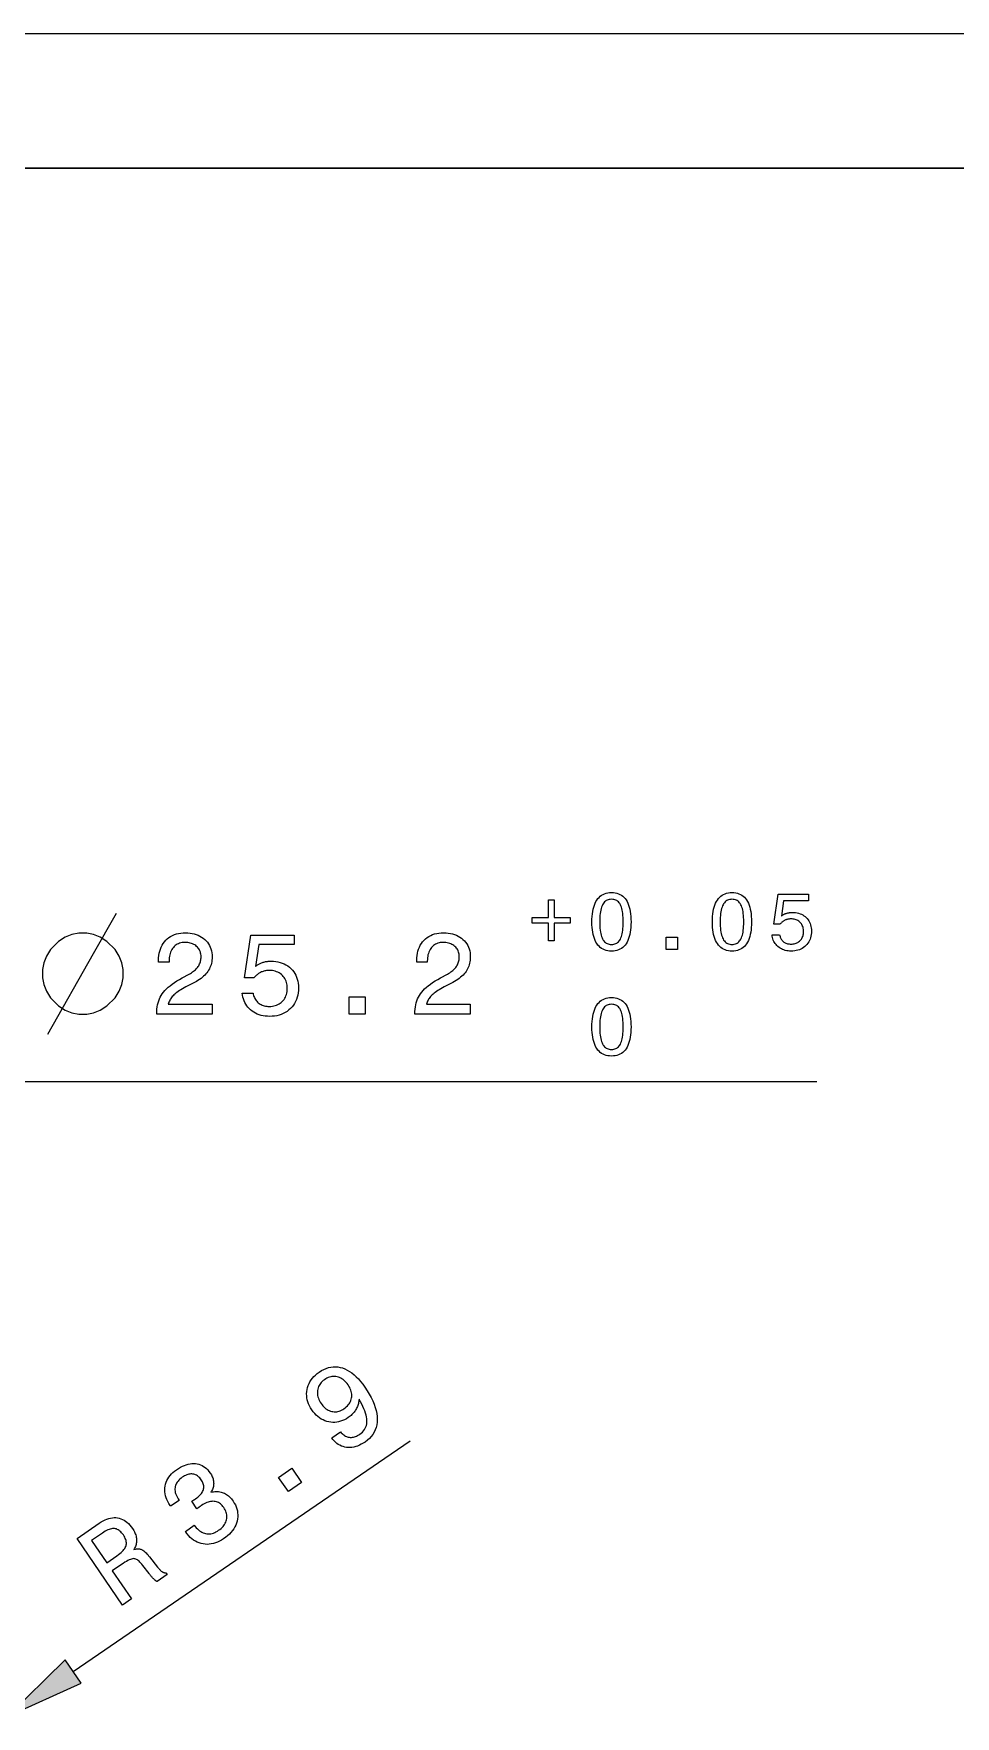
# Model space of a CAD drawing. Extents: x -99 to 297, y 0 to 529.
# Drawn here: x 120.5 to 154.8, y 357.5 to 420 of the extents above; entities that cross this region are included whole.
import ezdxf

# ---------------------------------------------------------------- set-up
doc = ezdxf.new("R2010")
doc.units = 0

msp = doc.modelspace()

# ---------------------------------------------------------------- linework, layer by layer
at = {"color": 7, "lineweight": 13}
for p, q in [((0, 420), (297, 420)), ((115.869, 381.082), (149.645, 381.082))]:
    msp.add_line(p, q, dxfattribs=at)
at = {"color": 7, "lineweight": 30}
msp.add_line((20, 415), (292, 415), dxfattribs=at)
at = {"color": 7, "lineweight": 13, "ltscale": 0.37924}
msp.add_line((122.011, 359.162), (134.534, 367.723), dxfattribs=at)
at = {"color": 7, "lineweight": 13}
for points in [[(139.671, 387.819), (139.883, 387.819), (139.883, 387.164), (140.479, 387.164), (140.479, 386.954), (139.883, 386.954), (139.883, 386.299), (139.671, 386.299), (139.671, 386.954), (139.072, 386.954), (139.072, 387.164), (139.671, 387.164)], [(141.287, 387.006), (141.289, 387.11), (141.295, 387.209), (141.304, 387.303), (141.317, 387.391), (141.334, 387.475), (141.354, 387.554), (141.379, 387.627), (141.406, 387.695), (141.438, 387.759), (141.473, 387.817), (141.512, 387.87), (141.555, 387.917), (141.6, 387.959), (141.649, 387.995), (141.702, 388.025), (141.758, 388.051), (141.817, 388.07), (141.88, 388.084), (141.946, 388.092), (142.015, 388.095), (142.085, 388.092), (142.151, 388.084), (142.214, 388.07), (142.274, 388.051), (142.33, 388.026), (142.382, 387.996), (142.431, 387.96), (142.477, 387.918), (142.519, 387.872), (142.557, 387.819), (142.592, 387.761), (142.623, 387.698), (142.651, 387.63), (142.675, 387.557), (142.695, 387.478), (142.712, 387.394), (142.725, 387.305), (142.734, 387.21), (142.739, 387.111), (142.741, 387.006), (142.739, 386.901), (142.734, 386.802), (142.725, 386.708), (142.712, 386.619), (142.695, 386.536), (142.675, 386.457), (142.651, 386.384), (142.623, 386.316), (142.592, 386.253), (142.557, 386.196), (142.519, 386.144), (142.477, 386.097), (142.431, 386.056), (142.382, 386.02), (142.33, 385.99), (142.274, 385.965), (142.214, 385.946), (142.151, 385.932), (142.085, 385.924), (142.015, 385.921), (141.946, 385.924), (141.88, 385.932), (141.817, 385.946), (141.758, 385.965), (141.702, 385.99), (141.649, 386.021), (141.6, 386.056), (141.555, 386.098), (141.512, 386.145), (141.473, 386.197), (141.438, 386.255), (141.406, 386.318), (141.379, 386.386), (141.354, 386.459), (141.334, 386.537), (141.317, 386.621), (141.304, 386.709), (141.295, 386.803), (141.289, 386.902)], [(141.577, 387.006), (141.578, 386.921), (141.581, 386.842), (141.586, 386.767), (141.594, 386.696), (141.603, 386.63), (141.615, 386.569), (141.629, 386.512), (141.645, 386.46), (141.663, 386.413), (141.683, 386.371), (141.705, 386.332), (141.73, 386.298), (141.757, 386.268), (141.787, 386.242), (141.819, 386.22), (141.853, 386.201), (141.89, 386.187), (141.929, 386.177), (141.971, 386.171), (142.015, 386.169), (142.059, 386.171), (142.101, 386.177), (142.14, 386.187), (142.177, 386.201), (142.211, 386.219), (142.243, 386.241), (142.273, 386.267), (142.3, 386.297), (142.324, 386.331), (142.346, 386.368), (142.366, 386.411), (142.384, 386.458), (142.399, 386.509), (142.413, 386.566), (142.424, 386.627), (142.434, 386.694), (142.441, 386.764), (142.446, 386.84), (142.449, 386.921), (142.45, 387.006), (142.449, 387.091), (142.446, 387.172), (142.441, 387.248), (142.434, 387.319), (142.424, 387.386), (142.413, 387.447), (142.399, 387.504), (142.384, 387.556), (142.366, 387.603), (142.346, 387.645), (142.324, 387.683), (142.3, 387.717), (142.273, 387.747), (142.243, 387.772), (142.211, 387.794), (142.177, 387.812), (142.14, 387.826), (142.101, 387.836), (142.059, 387.842), (142.015, 387.844), (141.971, 387.842), (141.929, 387.836), (141.89, 387.826), (141.853, 387.812), (141.819, 387.794), (141.787, 387.772), (141.757, 387.745), (141.73, 387.715), (141.705, 387.681), (141.683, 387.643), (141.663, 387.6), (141.645, 387.553), (141.629, 387.501), (141.615, 387.444), (141.603, 387.383), (141.594, 387.317), (141.586, 387.246), (141.581, 387.171), (141.578, 387.091)], [(145.765, 387.006), (145.767, 387.11), (145.772, 387.209), (145.782, 387.303), (145.795, 387.391), (145.811, 387.475), (145.832, 387.554), (145.856, 387.627), (145.884, 387.695), (145.915, 387.759), (145.951, 387.817), (145.99, 387.87), (146.032, 387.917), (146.078, 387.959), (146.127, 387.995), (146.179, 388.025), (146.235, 388.051), (146.294, 388.07), (146.357, 388.084), (146.423, 388.092), (146.492, 388.095), (146.562, 388.092), (146.629, 388.084), (146.692, 388.07), (146.751, 388.051), (146.807, 388.026), (146.86, 387.996), (146.909, 387.96), (146.954, 387.918), (146.996, 387.872), (147.035, 387.819), (147.07, 387.761), (147.101, 387.698), (147.128, 387.63), (147.152, 387.557), (147.173, 387.478), (147.189, 387.394), (147.202, 387.305), (147.211, 387.21), (147.217, 387.111), (147.218, 387.006), (147.217, 386.901), (147.211, 386.802), (147.202, 386.708), (147.189, 386.619), (147.173, 386.536), (147.152, 386.457), (147.128, 386.384), (147.101, 386.316), (147.07, 386.253), (147.035, 386.196), (146.996, 386.144), (146.954, 386.097), (146.909, 386.056), (146.86, 386.02), (146.807, 385.99), (146.751, 385.965), (146.692, 385.946), (146.629, 385.932), (146.562, 385.924), (146.492, 385.921), (146.423, 385.924), (146.357, 385.932), (146.294, 385.946), (146.235, 385.965), (146.179, 385.99), (146.127, 386.021), (146.078, 386.056), (146.032, 386.098), (145.99, 386.145), (145.951, 386.197), (145.915, 386.255), (145.884, 386.318), (145.856, 386.386), (145.832, 386.459), (145.811, 386.537), (145.795, 386.621), (145.782, 386.709), (145.772, 386.803), (145.767, 386.902)], [(146.054, 387.006), (146.055, 386.921), (146.058, 386.842), (146.064, 386.767), (146.071, 386.696), (146.081, 386.63), (146.092, 386.569), (146.106, 386.512), (146.122, 386.46), (146.14, 386.413), (146.16, 386.371), (146.183, 386.332), (146.208, 386.298), (146.235, 386.268), (146.264, 386.242), (146.297, 386.22), (146.331, 386.201), (146.368, 386.187), (146.407, 386.177), (146.448, 386.171), (146.492, 386.169), (146.537, 386.171), (146.578, 386.177), (146.618, 386.187), (146.655, 386.201), (146.689, 386.219), (146.721, 386.241), (146.75, 386.267), (146.777, 386.297), (146.802, 386.331), (146.824, 386.368), (146.843, 386.411), (146.861, 386.458), (146.877, 386.509), (146.89, 386.566), (146.902, 386.627), (146.911, 386.694), (146.918, 386.764), (146.924, 386.84), (146.927, 386.921), (146.928, 387.006), (146.927, 387.091), (146.924, 387.172), (146.918, 387.248), (146.911, 387.319), (146.902, 387.386), (146.89, 387.447), (146.877, 387.504), (146.861, 387.556), (146.843, 387.603), (146.824, 387.645), (146.802, 387.683), (146.777, 387.717), (146.75, 387.747), (146.721, 387.772), (146.689, 387.794), (146.655, 387.812), (146.618, 387.826), (146.578, 387.836), (146.537, 387.842), (146.492, 387.844), (146.448, 387.842), (146.407, 387.836), (146.368, 387.826), (146.331, 387.812), (146.297, 387.794), (146.264, 387.772), (146.235, 387.745), (146.208, 387.715), (146.183, 387.681), (146.16, 387.643), (146.14, 387.6), (146.122, 387.553), (146.106, 387.501), (146.092, 387.444), (146.081, 387.383), (146.071, 387.317), (146.064, 387.246), (146.058, 387.171), (146.055, 387.091)], [(147.983, 386.529), (148.263, 386.529), (148.269, 386.497), (148.277, 386.467), (148.286, 386.437), (148.297, 386.41), (148.31, 386.383), (148.325, 386.358), (148.341, 386.335), (148.359, 386.313), (148.378, 386.292), (148.4, 386.273), (148.423, 386.256), (148.447, 386.24), (148.472, 386.226), (148.499, 386.214), (148.527, 386.204), (148.556, 386.196), (148.586, 386.189), (148.617, 386.185), (148.65, 386.182), (148.684, 386.181), (148.725, 386.182), (148.765, 386.186), (148.803, 386.193), (148.84, 386.202), (148.874, 386.213), (148.907, 386.227), (148.939, 386.244), (148.969, 386.263), (148.997, 386.285), (149.023, 386.309), (149.048, 386.336), (149.07, 386.364), (149.089, 386.394), (149.106, 386.425), (149.12, 386.458), (149.131, 386.493), (149.14, 386.529), (149.147, 386.567), (149.15, 386.606), (149.152, 386.647), (149.15, 386.689), (149.147, 386.729), (149.14, 386.768), (149.131, 386.805), (149.12, 386.84), (149.106, 386.873), (149.09, 386.904), (149.071, 386.934), (149.049, 386.962), (149.025, 386.988), (148.999, 387.012), (148.971, 387.034), (148.941, 387.053), (148.909, 387.069), (148.876, 387.083), (148.841, 387.095), (148.804, 387.104), (148.766, 387.11), (148.726, 387.114), (148.684, 387.115), (148.66, 387.115), (148.636, 387.113), (148.612, 387.111), (148.589, 387.107), (148.567, 387.103), (148.545, 387.098), (148.523, 387.091), (148.502, 387.084), (148.481, 387.076), (148.46, 387.066), (148.44, 387.056), (148.421, 387.045), (148.402, 387.033), (148.384, 387.02), (148.366, 387.006), (148.348, 386.991), (148.331, 386.975), (148.315, 386.958), (148.299, 386.941), (148.284, 386.922), (148.043, 386.922), (148.209, 388.035), (149.33, 388.035), (149.33, 387.787), (148.411, 387.787), (148.327, 387.221), (148.342, 387.234), (148.358, 387.247), (148.374, 387.258), (148.391, 387.269), (148.409, 387.28), (148.427, 387.29), (148.446, 387.299), (148.465, 387.307), (148.484, 387.315), (148.505, 387.322), (148.525, 387.329), (148.546, 387.335), (148.568, 387.34), (148.59, 387.345), (148.612, 387.348), (148.634, 387.352), (148.657, 387.354), (148.681, 387.356), (148.704, 387.357), (148.728, 387.357), (148.792, 387.355), (148.852, 387.349), (148.911, 387.34), (148.967, 387.326), (149.02, 387.309), (149.071, 387.288), (149.119, 387.263), (149.165, 387.234), (149.208, 387.202), (149.248, 387.165), (149.286, 387.126), (149.319, 387.084), (149.349, 387.039), (149.374, 386.993), (149.396, 386.944), (149.414, 386.892), (149.428, 386.838), (149.438, 386.782), (149.443, 386.723), (149.445, 386.662), (149.443, 386.597), (149.437, 386.535), (149.427, 386.475), (149.412, 386.418), (149.393, 386.363), (149.37, 386.311), (149.343, 386.261), (149.312, 386.213), (149.276, 386.169), (149.237, 386.126), (149.194, 386.087), (149.148, 386.053), (149.1, 386.022), (149.049, 385.995), (148.996, 385.973), (148.941, 385.954), (148.882, 385.94), (148.822, 385.929), (148.759, 385.923), (148.693, 385.921), (148.634, 385.923), (148.578, 385.928), (148.524, 385.936), (148.472, 385.948), (148.421, 385.963), (148.373, 385.982), (148.327, 386.003), (148.283, 386.028), (148.241, 386.057), (148.201, 386.089), (148.163, 386.123), (148.129, 386.16), (148.099, 386.199), (148.072, 386.24), (148.048, 386.283), (148.028, 386.328), (148.012, 386.375), (147.999, 386.424), (147.989, 386.476)], [(122.519, 386.582), (122.219, 386.582), (121.969, 386.532), (121.719, 386.432), (121.469, 386.282), (121.169, 385.982), (121.019, 385.732), (120.919, 385.482), (120.869, 385.232), (120.869, 384.932), (120.919, 384.682), (121.019, 384.432), (121.169, 384.182), (121.469, 383.882), (121.719, 383.732), (121.969, 383.632), (122.219, 383.582), (122.519, 383.582), (122.769, 383.632), (123.019, 383.732), (123.269, 383.882), (123.569, 384.182), (123.719, 384.432), (123.819, 384.682), (123.869, 384.932), (123.869, 385.232), (123.819, 385.482), (123.719, 385.732), (123.569, 385.982), (123.269, 386.282), (123.019, 386.432), (122.769, 386.532)], [(125.116, 383.582), (125.116, 383.594), (125.118, 383.682), (125.124, 383.766), (125.135, 383.848), (125.149, 383.927), (125.168, 384.003), (125.19, 384.075), (125.217, 384.145), (125.248, 384.212), (125.283, 384.276), (125.323, 384.338), (125.367, 384.397), (125.419, 384.457), (125.477, 384.516), (125.541, 384.575), (125.613, 384.635), (125.691, 384.694), (125.775, 384.753), (125.866, 384.811), (125.964, 384.87), (126.069, 384.929), (126.324, 385.068), (126.369, 385.093), (126.411, 385.119), (126.451, 385.145), (126.488, 385.172), (126.523, 385.2), (126.555, 385.228), (126.585, 385.257), (126.612, 385.287), (126.637, 385.317), (126.659, 385.347), (126.679, 385.379), (126.697, 385.412), (126.713, 385.445), (126.727, 385.48), (126.738, 385.516), (126.748, 385.553), (126.755, 385.591), (126.761, 385.63), (126.764, 385.67), (126.765, 385.711), (126.763, 385.758), (126.758, 385.803), (126.75, 385.846), (126.739, 385.887), (126.724, 385.926), (126.706, 385.964), (126.685, 386), (126.66, 386.034), (126.632, 386.066), (126.601, 386.096), (126.568, 386.124), (126.532, 386.149), (126.493, 386.171), (126.453, 386.19), (126.41, 386.206), (126.365, 386.219), (126.318, 386.229), (126.269, 386.236), (126.218, 386.241), (126.164, 386.242), (126.111, 386.24), (126.06, 386.235), (126.011, 386.226), (125.965, 386.213), (125.921, 386.196), (125.879, 386.176), (125.839, 386.151), (125.802, 386.124), (125.767, 386.092), (125.735, 386.057), (125.705, 386.018), (125.678, 385.977), (125.655, 385.933), (125.634, 385.886), (125.617, 385.836), (125.603, 385.784), (125.592, 385.729), (125.584, 385.671), (125.579, 385.61), (125.578, 385.547), (125.578, 385.511), (125.186, 385.511), (125.186, 385.572), (125.188, 385.665), (125.196, 385.754), (125.21, 385.839), (125.229, 385.92), (125.253, 385.997), (125.283, 386.07), (125.318, 386.139), (125.358, 386.205), (125.404, 386.266), (125.456, 386.323), (125.511, 386.376), (125.571, 386.423), (125.635, 386.465), (125.702, 386.501), (125.773, 386.531), (125.848, 386.556), (125.927, 386.576), (126.01, 386.59), (126.097, 386.598), (126.187, 386.601), (126.274, 386.598), (126.357, 386.591), (126.437, 386.579), (126.514, 386.561), (126.587, 386.539), (126.657, 386.512), (126.724, 386.48), (126.787, 386.443), (126.847, 386.401), (126.903, 386.354), (126.955, 386.303), (127.001, 386.249), (127.042, 386.192), (127.078, 386.132), (127.108, 386.069), (127.132, 386.003), (127.151, 385.933), (127.165, 385.861), (127.173, 385.785), (127.176, 385.707), (127.174, 385.646), (127.169, 385.586), (127.161, 385.528), (127.15, 385.471), (127.136, 385.416), (127.118, 385.363), (127.097, 385.311), (127.073, 385.26), (127.046, 385.211), (127.016, 385.164), (126.982, 385.118), (126.945, 385.073), (126.904, 385.03), (126.86, 384.988), (126.813, 384.947), (126.763, 384.907), (126.709, 384.868), (126.651, 384.831), (126.591, 384.795), (126.527, 384.76), (126.274, 384.632), (126.203, 384.594), (126.137, 384.558), (126.076, 384.522), (126.018, 384.487), (125.964, 384.453), (125.914, 384.419), (125.868, 384.387), (125.827, 384.354), (125.789, 384.323), (125.756, 384.292), (125.726, 384.262), (125.697, 384.23), (125.671, 384.198), (125.647, 384.165), (125.626, 384.131), (125.606, 384.097), (125.588, 384.062), (125.573, 384.026), (125.559, 383.99), (125.548, 383.953), (127.176, 383.953), (127.176, 383.582)], [(128.297, 384.364), (128.698, 384.364), (128.706, 384.318), (128.717, 384.274), (128.731, 384.233), (128.746, 384.193), (128.765, 384.155), (128.785, 384.12), (128.809, 384.086), (128.834, 384.055), (128.862, 384.026), (128.893, 383.998), (128.926, 383.973), (128.96, 383.951), (128.996, 383.931), (129.034, 383.914), (129.074, 383.899), (129.115, 383.887), (129.159, 383.878), (129.204, 383.872), (129.25, 383.868), (129.299, 383.866), (129.358, 383.868), (129.415, 383.874), (129.469, 383.883), (129.521, 383.896), (129.571, 383.912), (129.618, 383.932), (129.663, 383.956), (129.706, 383.984), (129.746, 384.015), (129.784, 384.05), (129.819, 384.088), (129.85, 384.128), (129.877, 384.17), (129.901, 384.215), (129.921, 384.262), (129.938, 384.312), (129.951, 384.363), (129.96, 384.417), (129.965, 384.474), (129.967, 384.533), (129.965, 384.592), (129.96, 384.65), (129.951, 384.705), (129.938, 384.757), (129.922, 384.807), (129.902, 384.855), (129.878, 384.9), (129.851, 384.942), (129.82, 384.982), (129.786, 385.02), (129.748, 385.054), (129.708, 385.085), (129.666, 385.112), (129.621, 385.136), (129.573, 385.156), (129.523, 385.172), (129.471, 385.185), (129.416, 385.194), (129.359, 385.199), (129.299, 385.201), (129.264, 385.2), (129.23, 385.198), (129.197, 385.195), (129.164, 385.19), (129.131, 385.183), (129.1, 385.176), (129.069, 385.167), (129.038, 385.156), (129.009, 385.145), (128.979, 385.131), (128.951, 385.117), (128.923, 385.101), (128.896, 385.083), (128.87, 385.065), (128.844, 385.045), (128.819, 385.024), (128.795, 385.001), (128.772, 384.977), (128.749, 384.951), (128.727, 384.925), (128.384, 384.925), (128.62, 386.514), (130.222, 386.514), (130.222, 386.16), (128.909, 386.16), (128.789, 385.353), (128.811, 385.371), (128.833, 385.389), (128.857, 385.406), (128.881, 385.421), (128.906, 385.436), (128.932, 385.45), (128.958, 385.463), (128.986, 385.475), (129.014, 385.487), (129.043, 385.497), (129.072, 385.507), (129.102, 385.515), (129.133, 385.522), (129.164, 385.529), (129.196, 385.534), (129.228, 385.539), (129.261, 385.542), (129.294, 385.545), (129.328, 385.546), (129.362, 385.547), (129.453, 385.544), (129.54, 385.536), (129.623, 385.522), (129.703, 385.503), (129.779, 385.478), (129.851, 385.448), (129.92, 385.412), (129.985, 385.371), (130.047, 385.325), (130.105, 385.273), (130.159, 385.216), (130.207, 385.156), (130.249, 385.093), (130.285, 385.026), (130.316, 384.956), (130.342, 384.882), (130.361, 384.805), (130.375, 384.725), (130.384, 384.641), (130.387, 384.554), (130.384, 384.461), (130.375, 384.372), (130.36, 384.286), (130.339, 384.205), (130.312, 384.126), (130.279, 384.051), (130.24, 383.98), (130.196, 383.913), (130.145, 383.849), (130.088, 383.788), (130.027, 383.733), (129.962, 383.683), (129.893, 383.639), (129.821, 383.601), (129.745, 383.569), (129.665, 383.542), (129.582, 383.522), (129.496, 383.507), (129.405, 383.498), (129.311, 383.495), (129.228, 383.498), (129.148, 383.505), (129.07, 383.517), (128.996, 383.534), (128.924, 383.555), (128.855, 383.581), (128.789, 383.613), (128.726, 383.648), (128.666, 383.689), (128.608, 383.735), (128.555, 383.784), (128.507, 383.836), (128.463, 383.892), (128.425, 383.95), (128.391, 384.012), (128.362, 384.076), (128.339, 384.143), (128.32, 384.214), (128.306, 384.287)], [(134.711, 383.582), (134.711, 383.594), (134.713, 383.682), (134.719, 383.766), (134.729, 383.848), (134.744, 383.927), (134.762, 384.003), (134.785, 384.075), (134.812, 384.145), (134.843, 384.212), (134.878, 384.276), (134.917, 384.338), (134.962, 384.397), (135.013, 384.457), (135.071, 384.516), (135.136, 384.575), (135.207, 384.635), (135.285, 384.694), (135.37, 384.753), (135.461, 384.811), (135.559, 384.87), (135.664, 384.929), (135.919, 385.068), (135.963, 385.093), (136.006, 385.119), (136.045, 385.145), (136.083, 385.172), (136.117, 385.2), (136.15, 385.228), (136.179, 385.257), (136.207, 385.287), (136.232, 385.317), (136.254, 385.347), (136.274, 385.379), (136.292, 385.412), (136.308, 385.445), (136.321, 385.48), (136.333, 385.516), (136.342, 385.553), (136.35, 385.591), (136.355, 385.63), (136.358, 385.67), (136.359, 385.711), (136.358, 385.758), (136.353, 385.803), (136.345, 385.846), (136.333, 385.887), (136.318, 385.926), (136.3, 385.964), (136.279, 386), (136.255, 386.034), (136.227, 386.066), (136.196, 386.096), (136.162, 386.124), (136.126, 386.149), (136.088, 386.171), (136.047, 386.19), (136.005, 386.206), (135.96, 386.219), (135.913, 386.229), (135.864, 386.236), (135.812, 386.241), (135.758, 386.242), (135.705, 386.24), (135.654, 386.235), (135.606, 386.226), (135.559, 386.213), (135.515, 386.196), (135.473, 386.176), (135.434, 386.151), (135.397, 386.124), (135.362, 386.092), (135.329, 386.057), (135.3, 386.018), (135.273, 385.977), (135.249, 385.933), (135.229, 385.886), (135.212, 385.836), (135.197, 385.784), (135.186, 385.729), (135.179, 385.671), (135.174, 385.61), (135.172, 385.547), (135.172, 385.511), (134.78, 385.511), (134.78, 385.572), (134.783, 385.665), (134.791, 385.754), (134.804, 385.839), (134.823, 385.92), (134.848, 385.997), (134.877, 386.07), (134.912, 386.139), (134.953, 386.205), (134.999, 386.266), (135.05, 386.323), (135.106, 386.376), (135.166, 386.423), (135.229, 386.465), (135.297, 386.501), (135.368, 386.531), (135.443, 386.556), (135.522, 386.576), (135.605, 386.59), (135.691, 386.598), (135.782, 386.601), (135.868, 386.598), (135.952, 386.591), (136.032, 386.579), (136.109, 386.561), (136.182, 386.539), (136.252, 386.512), (136.318, 386.48), (136.381, 386.443), (136.441, 386.401), (136.497, 386.354), (136.549, 386.303), (136.596, 386.249), (136.637, 386.192), (136.672, 386.132), (136.702, 386.069), (136.727, 386.003), (136.746, 385.933), (136.759, 385.861), (136.768, 385.785), (136.77, 385.707), (136.769, 385.646), (136.764, 385.586), (136.756, 385.528), (136.745, 385.471), (136.73, 385.416), (136.713, 385.363), (136.692, 385.311), (136.668, 385.26), (136.641, 385.211), (136.61, 385.164), (136.576, 385.118), (136.539, 385.073), (136.499, 385.03), (136.455, 384.988), (136.408, 384.947), (136.357, 384.907), (136.303, 384.868), (136.246, 384.831), (136.185, 384.795), (136.121, 384.76), (135.868, 384.632), (135.798, 384.594), (135.732, 384.558), (135.67, 384.522), (135.612, 384.487), (135.558, 384.453), (135.509, 384.419), (135.463, 384.387), (135.421, 384.354), (135.384, 384.323), (135.35, 384.292), (135.32, 384.262), (135.292, 384.23), (135.266, 384.198), (135.242, 384.165), (135.22, 384.131), (135.2, 384.097), (135.183, 384.062), (135.167, 384.026), (135.154, 383.99), (135.143, 383.953), (136.77, 383.953), (136.77, 383.582)], [(144.046, 385.982), (144.046, 386.432), (144.463, 386.432), (144.463, 385.982)], [(132.267, 383.582), (132.267, 384.225), (132.864, 384.225), (132.864, 383.582)], [(141.287, 383.106), (141.289, 383.21), (141.295, 383.309), (141.304, 383.403), (141.317, 383.491), (141.334, 383.575), (141.354, 383.654), (141.379, 383.727), (141.406, 383.795), (141.438, 383.859), (141.473, 383.917), (141.512, 383.97), (141.555, 384.017), (141.6, 384.059), (141.649, 384.095), (141.702, 384.125), (141.758, 384.151), (141.817, 384.17), (141.88, 384.184), (141.946, 384.192), (142.015, 384.195), (142.085, 384.192), (142.151, 384.184), (142.214, 384.17), (142.274, 384.151), (142.33, 384.126), (142.382, 384.096), (142.431, 384.06), (142.477, 384.018), (142.519, 383.971), (142.557, 383.919), (142.592, 383.861), (142.623, 383.798), (142.651, 383.73), (142.675, 383.656), (142.695, 383.578), (142.712, 383.494), (142.725, 383.405), (142.734, 383.31), (142.739, 383.211), (142.741, 383.106), (142.739, 383.001), (142.734, 382.902), (142.725, 382.808), (142.712, 382.719), (142.695, 382.636), (142.675, 382.557), (142.651, 382.484), (142.623, 382.416), (142.592, 382.353), (142.557, 382.296), (142.519, 382.244), (142.477, 382.197), (142.431, 382.156), (142.382, 382.12), (142.33, 382.09), (142.274, 382.065), (142.214, 382.046), (142.151, 382.032), (142.085, 382.024), (142.015, 382.021), (141.946, 382.024), (141.88, 382.032), (141.817, 382.046), (141.758, 382.065), (141.702, 382.09), (141.649, 382.121), (141.6, 382.156), (141.555, 382.198), (141.512, 382.245), (141.473, 382.297), (141.438, 382.355), (141.406, 382.418), (141.379, 382.486), (141.354, 382.559), (141.334, 382.637), (141.317, 382.721), (141.304, 382.809), (141.295, 382.903), (141.289, 383.002)], [(141.577, 383.106), (141.578, 383.021), (141.581, 382.942), (141.586, 382.867), (141.594, 382.796), (141.603, 382.73), (141.615, 382.669), (141.629, 382.612), (141.645, 382.56), (141.663, 382.513), (141.683, 382.471), (141.705, 382.432), (141.73, 382.398), (141.757, 382.368), (141.787, 382.342), (141.819, 382.32), (141.853, 382.301), (141.89, 382.287), (141.929, 382.277), (141.971, 382.271), (142.015, 382.269), (142.059, 382.271), (142.101, 382.277), (142.14, 382.287), (142.177, 382.301), (142.211, 382.319), (142.243, 382.341), (142.273, 382.367), (142.3, 382.397), (142.324, 382.431), (142.346, 382.468), (142.366, 382.511), (142.384, 382.558), (142.399, 382.609), (142.413, 382.666), (142.424, 382.727), (142.434, 382.794), (142.441, 382.864), (142.446, 382.94), (142.449, 383.021), (142.45, 383.106), (142.449, 383.191), (142.446, 383.272), (142.441, 383.348), (142.434, 383.419), (142.424, 383.486), (142.413, 383.547), (142.399, 383.604), (142.384, 383.656), (142.366, 383.703), (142.346, 383.745), (142.324, 383.783), (142.3, 383.817), (142.273, 383.847), (142.243, 383.872), (142.211, 383.894), (142.177, 383.912), (142.14, 383.926), (142.101, 383.936), (142.059, 383.942), (142.015, 383.944), (141.971, 383.942), (141.929, 383.936), (141.89, 383.926), (141.853, 383.912), (141.819, 383.894), (141.787, 383.872), (141.757, 383.845), (141.73, 383.815), (141.705, 383.781), (141.683, 383.743), (141.663, 383.7), (141.645, 383.653), (141.629, 383.601), (141.615, 383.544), (141.603, 383.483), (141.594, 383.417), (141.586, 383.346), (141.581, 383.271), (141.578, 383.191)], [(131.62, 367.842), (131.948, 368.065), (131.975, 368.031), (132.004, 368), (132.034, 367.971), (132.065, 367.946), (132.097, 367.924), (132.13, 367.905), (132.164, 367.89), (132.199, 367.877), (132.235, 367.867), (132.272, 367.861), (132.31, 367.858), (132.349, 367.858), (132.387, 367.861), (132.426, 367.868), (132.465, 367.878), (132.504, 367.891), (132.543, 367.907), (132.583, 367.926), (132.623, 367.949), (132.663, 367.975), (132.715, 368.013), (132.761, 368.055), (132.801, 368.099), (132.836, 368.145), (132.865, 368.194), (132.889, 368.246), (132.907, 368.301), (132.919, 368.358), (132.926, 368.418), (132.927, 368.481), (132.923, 368.547), (132.913, 368.616), (132.898, 368.687), (132.877, 368.762), (132.851, 368.839), (132.818, 368.92), (132.781, 369.004), (132.737, 369.09), (132.689, 369.18), (132.634, 369.273), (132.631, 369.232), (132.626, 369.191), (132.619, 369.152), (132.61, 369.113), (132.6, 369.074), (132.588, 369.037), (132.573, 369), (132.558, 368.964), (132.54, 368.928), (132.52, 368.894), (132.499, 368.86), (132.476, 368.827), (132.452, 368.795), (132.426, 368.764), (132.398, 368.733), (132.368, 368.704), (132.337, 368.675), (132.304, 368.648), (132.27, 368.621), (132.234, 368.596), (132.163, 368.551), (132.092, 368.512), (132.021, 368.48), (131.949, 368.454), (131.877, 368.434), (131.804, 368.421), (131.731, 368.414), (131.657, 368.413), (131.583, 368.419), (131.509, 368.431), (131.435, 368.449), (131.364, 368.473), (131.296, 368.503), (131.23, 368.538), (131.166, 368.58), (131.104, 368.627), (131.046, 368.68), (130.989, 368.739), (130.935, 368.804), (130.883, 368.875), (130.836, 368.95), (130.795, 369.024), (130.761, 369.099), (130.733, 369.175), (130.712, 369.251), (130.697, 369.327), (130.689, 369.403), (130.688, 369.48), (130.693, 369.558), (130.705, 369.635), (130.722, 369.712), (130.746, 369.786), (130.776, 369.857), (130.812, 369.926), (130.855, 369.992), (130.903, 370.055), (130.957, 370.116), (131.017, 370.174), (131.083, 370.229), (131.155, 370.282), (131.242, 370.337), (131.329, 370.383), (131.415, 370.42), (131.502, 370.448), (131.589, 370.468), (131.676, 370.479), (131.763, 370.481), (131.85, 370.474), (131.938, 370.459), (132.025, 370.435), (132.112, 370.402), (132.198, 370.36), (132.282, 370.31), (132.366, 370.252), (132.449, 370.185), (132.531, 370.11), (132.612, 370.026), (132.692, 369.934), (132.771, 369.833), (132.849, 369.724), (132.936, 369.591), (133.014, 369.461), (133.083, 369.334), (133.143, 369.21), (133.193, 369.089), (133.235, 368.97), (133.267, 368.855), (133.29, 368.742), (133.304, 368.631), (133.309, 368.524), (133.305, 368.42), (133.292, 368.321), (133.27, 368.226), (133.238, 368.135), (133.197, 368.049), (133.148, 367.967), (133.089, 367.89), (133.021, 367.817), (132.944, 367.748), (132.857, 367.684), (132.787, 367.638), (132.717, 367.599), (132.648, 367.565), (132.578, 367.537), (132.51, 367.514), (132.441, 367.497), (132.373, 367.486), (132.305, 367.481), (132.237, 367.481), (132.17, 367.487), (132.104, 367.498), (132.04, 367.515), (131.979, 367.537), (131.92, 367.564), (131.864, 367.597), (131.811, 367.635), (131.759, 367.679), (131.711, 367.728), (131.664, 367.782)], [(131.225, 369.114), (131.259, 369.068), (131.294, 369.026), (131.33, 368.987), (131.368, 368.952), (131.406, 368.921), (131.447, 368.894), (131.488, 368.87), (131.531, 368.85), (131.575, 368.834), (131.621, 368.822), (131.667, 368.813), (131.713, 368.809), (131.759, 368.808), (131.804, 368.812), (131.849, 368.82), (131.894, 368.831), (131.939, 368.847), (131.983, 368.867), (132.028, 368.891), (132.072, 368.919), (132.118, 368.953), (132.161, 368.988), (132.2, 369.025), (132.234, 369.063), (132.265, 369.103), (132.291, 369.144), (132.314, 369.186), (132.332, 369.23), (132.346, 369.275), (132.357, 369.322), (132.363, 369.369), (132.365, 369.417), (132.363, 369.465), (132.356, 369.513), (132.345, 369.561), (132.331, 369.609), (132.311, 369.658), (132.288, 369.707), (132.261, 369.756), (132.229, 369.805), (132.194, 369.853), (132.158, 369.897), (132.121, 369.937), (132.082, 369.973), (132.042, 370.005), (132, 370.033), (131.957, 370.058), (131.913, 370.078), (131.867, 370.094), (131.82, 370.107), (131.772, 370.115), (131.725, 370.119), (131.677, 370.119), (131.63, 370.115), (131.583, 370.106), (131.535, 370.094), (131.488, 370.076), (131.441, 370.055), (131.395, 370.03), (131.348, 370), (131.305, 369.969), (131.266, 369.935), (131.231, 369.9), (131.2, 369.863), (131.172, 369.825), (131.149, 369.784), (131.129, 369.742), (131.112, 369.698), (131.1, 369.652), (131.091, 369.604), (131.087, 369.555), (131.086, 369.506), (131.089, 369.457), (131.097, 369.408), (131.108, 369.359), (131.124, 369.31), (131.143, 369.261), (131.166, 369.212), (131.194, 369.163)], [(126.185, 364.366), (126.514, 364.591), (126.551, 364.541), (126.589, 364.496), (126.629, 364.455), (126.669, 364.418), (126.711, 364.385), (126.753, 364.357), (126.797, 364.332), (126.841, 364.312), (126.887, 364.296), (126.934, 364.284), (126.981, 364.277), (127.029, 364.273), (127.077, 364.274), (127.125, 364.28), (127.174, 364.29), (127.222, 364.304), (127.271, 364.323), (127.32, 364.346), (127.37, 364.373), (127.419, 364.405), (127.466, 364.439), (127.509, 364.474), (127.548, 364.511), (127.583, 364.548), (127.615, 364.587), (127.642, 364.627), (127.666, 364.668), (127.686, 364.71), (127.702, 364.754), (127.714, 364.798), (127.722, 364.843), (127.726, 364.889), (127.726, 364.934), (127.721, 364.979), (127.713, 365.025), (127.7, 365.07), (127.684, 365.116), (127.663, 365.161), (127.638, 365.207), (127.609, 365.252), (127.58, 365.292), (127.549, 365.328), (127.517, 365.36), (127.483, 365.388), (127.448, 365.413), (127.412, 365.434), (127.373, 365.451), (127.334, 365.465), (127.292, 365.475), (127.25, 365.481), (127.206, 365.483), (127.161, 365.481), (127.116, 365.476), (127.07, 365.467), (127.024, 365.454), (126.977, 365.437), (126.929, 365.416), (126.881, 365.391), (126.831, 365.363), (126.782, 365.331), (126.775, 365.326), (126.768, 365.321), (126.761, 365.316), (126.753, 365.311), (126.746, 365.306), (126.739, 365.301), (126.732, 365.295), (126.724, 365.29), (126.717, 365.284), (126.71, 365.279), (126.702, 365.273), (126.694, 365.267), (126.685, 365.26), (126.676, 365.254), (126.667, 365.246), (126.657, 365.239), (126.646, 365.231), (126.636, 365.222), (126.624, 365.214), (126.612, 365.205), (126.421, 365.485), (126.429, 365.49), (126.436, 365.495), (126.444, 365.499), (126.452, 365.504), (126.459, 365.509), (126.467, 365.514), (126.474, 365.518), (126.481, 365.523), (126.489, 365.528), (126.496, 365.532), (126.503, 365.537), (126.51, 365.541), (126.516, 365.546), (126.523, 365.55), (126.53, 365.554), (126.536, 365.559), (126.542, 365.563), (126.549, 365.567), (126.555, 365.571), (126.561, 365.575), (126.607, 365.608), (126.649, 365.641), (126.688, 365.675), (126.723, 365.708), (126.754, 365.742), (126.781, 365.776), (126.804, 365.81), (126.824, 365.844), (126.84, 365.879), (126.852, 365.913), (126.86, 365.948), (126.865, 365.984), (126.866, 366.02), (126.863, 366.056), (126.857, 366.093), (126.846, 366.13), (126.833, 366.167), (126.815, 366.205), (126.794, 366.244), (126.769, 366.282), (126.743, 366.318), (126.716, 366.351), (126.688, 366.38), (126.658, 366.407), (126.628, 366.429), (126.596, 366.449), (126.564, 366.465), (126.53, 366.478), (126.495, 366.488), (126.46, 366.495), (126.423, 366.498), (126.386, 366.497), (126.348, 366.494), (126.31, 366.487), (126.271, 366.477), (126.232, 366.463), (126.191, 366.446), (126.151, 366.426), (126.11, 366.402), (126.068, 366.375), (126.022, 366.342), (125.981, 366.308), (125.944, 366.273), (125.911, 366.236), (125.882, 366.199), (125.858, 366.16), (125.837, 366.121), (125.821, 366.08), (125.808, 366.038), (125.8, 365.995), (125.796, 365.951), (125.796, 365.906), (125.8, 365.861), (125.808, 365.814), (125.821, 365.767), (125.838, 365.719), (125.859, 365.67), (125.884, 365.62), (125.913, 365.569), (125.946, 365.518), (125.629, 365.301), (125.613, 365.326), (125.566, 365.398), (125.526, 365.471), (125.492, 365.544), (125.464, 365.616), (125.442, 365.689), (125.427, 365.761), (125.418, 365.833), (125.415, 365.905), (125.418, 365.978), (125.428, 366.05), (125.444, 366.121), (125.465, 366.189), (125.493, 366.256), (125.526, 366.32), (125.566, 366.381), (125.611, 366.441), (125.662, 366.498), (125.719, 366.553), (125.782, 366.605), (125.85, 366.655), (125.926, 366.704), (126, 366.747), (126.074, 366.785), (126.146, 366.816), (126.217, 366.842), (126.288, 366.861), (126.357, 366.875), (126.425, 366.883), (126.493, 366.885), (126.559, 366.882), (126.624, 366.872), (126.686, 366.857), (126.746, 366.836), (126.804, 366.81), (126.859, 366.778), (126.913, 366.741), (126.964, 366.697), (127.013, 366.648), (127.059, 366.594), (127.103, 366.534), (127.127, 366.498), (127.148, 366.462), (127.166, 366.426), (127.183, 366.39), (127.197, 366.354), (127.209, 366.318), (127.219, 366.282), (127.226, 366.246), (127.231, 366.209), (127.233, 366.173), (127.234, 366.137), (127.232, 366.101), (127.228, 366.065), (127.221, 366.03), (127.212, 365.994), (127.2, 365.959), (127.187, 365.924), (127.171, 365.889), (127.152, 365.854), (127.131, 365.82), (127.181, 365.831), (127.23, 365.84), (127.278, 365.845), (127.325, 365.847), (127.371, 365.847), (127.417, 365.843), (127.462, 365.837), (127.506, 365.827), (127.549, 365.815), (127.591, 365.8), (127.632, 365.781), (127.673, 365.76), (127.712, 365.736), (127.75, 365.71), (127.787, 365.68), (127.823, 365.647), (127.857, 365.612), (127.891, 365.574), (127.924, 365.533), (127.955, 365.489), (128.001, 365.418), (128.039, 365.346), (128.071, 365.273), (128.096, 365.2), (128.114, 365.126), (128.125, 365.052), (128.13, 364.977), (128.128, 364.902), (128.119, 364.826), (128.103, 364.75), (128.081, 364.675), (128.052, 364.601), (128.018, 364.53), (127.977, 364.461), (127.93, 364.394), (127.877, 364.33), (127.818, 364.267), (127.752, 364.206), (127.681, 364.148), (127.603, 364.092), (127.526, 364.043), (127.45, 364), (127.373, 363.964), (127.297, 363.935), (127.221, 363.913), (127.144, 363.897), (127.068, 363.887), (126.991, 363.884), (126.915, 363.888), (126.839, 363.899), (126.764, 363.915), (126.691, 363.938), (126.621, 363.967), (126.554, 364.002), (126.489, 364.044), (126.426, 364.091), (126.366, 364.144), (126.309, 364.204), (126.254, 364.27), (126.201, 364.341)], [(130.008, 365.841), (129.645, 366.371), (130.138, 366.708), (130.501, 366.177)], [(123.848, 361.63), (122.158, 364.103), (122.984, 364.668), (123.057, 364.715), (123.129, 364.756), (123.199, 364.791), (123.269, 364.82), (123.337, 364.843), (123.405, 364.86), (123.471, 364.871), (123.537, 364.876), (123.601, 364.875), (123.664, 364.868), (123.727, 364.856), (123.787, 364.837), (123.846, 364.812), (123.903, 364.782), (123.959, 364.745), (124.013, 364.703), (124.066, 364.655), (124.117, 364.601), (124.167, 364.54), (124.215, 364.475), (124.241, 364.434), (124.265, 364.393), (124.287, 364.353), (124.306, 364.313), (124.322, 364.272), (124.336, 364.232), (124.348, 364.192), (124.357, 364.153), (124.364, 364.113), (124.368, 364.073), (124.369, 364.034), (124.368, 363.995), (124.365, 363.956), (124.359, 363.917), (124.35, 363.879), (124.339, 363.841), (124.326, 363.803), (124.31, 363.765), (124.291, 363.728), (124.271, 363.69), (124.303, 363.7), (124.335, 363.707), (124.365, 363.712), (124.395, 363.715), (124.424, 363.716), (124.452, 363.715), (124.48, 363.712), (124.506, 363.707), (124.532, 363.7), (124.556, 363.691), (124.581, 363.679), (124.607, 363.663), (124.634, 363.645), (124.662, 363.623), (124.691, 363.598), (124.721, 363.569), (124.752, 363.537), (124.784, 363.501), (124.817, 363.463), (124.851, 363.421), (125.152, 363.036), (125.171, 363.012), (125.19, 362.99), (125.208, 362.969), (125.225, 362.95), (125.242, 362.932), (125.258, 362.916), (125.273, 362.901), (125.288, 362.889), (125.302, 362.877), (125.316, 362.868), (125.329, 362.859), (125.342, 362.852), (125.356, 362.845), (125.37, 362.84), (125.384, 362.836), (125.398, 362.832), (125.412, 362.829), (125.426, 362.828), (125.441, 362.827), (125.455, 362.828), (125.502, 362.76), (125.128, 362.504), (125.117, 362.509), (125.106, 362.515), (125.095, 362.522), (125.083, 362.53), (125.071, 362.539), (125.059, 362.549), (125.046, 362.559), (125.033, 362.571), (125.019, 362.583), (125.005, 362.597), (124.991, 362.611), (124.976, 362.627), (124.96, 362.644), (124.944, 362.662), (124.927, 362.681), (124.91, 362.702), (124.892, 362.723), (124.873, 362.746), (124.854, 362.771), (124.834, 362.796), (124.597, 363.104), (124.562, 363.149), (124.527, 363.188), (124.494, 363.224), (124.461, 363.255), (124.429, 363.282), (124.398, 363.305), (124.368, 363.323), (124.339, 363.337), (124.31, 363.346), (124.283, 363.351), (124.254, 363.352), (124.22, 363.347), (124.183, 363.338), (124.141, 363.323), (124.096, 363.304), (124.046, 363.279), (123.992, 363.25), (123.933, 363.216), (123.871, 363.176), (123.805, 363.132), (123.465, 362.9), (124.179, 361.856)], [(123.099, 364.302), (122.695, 364.026), (123.258, 363.203), (123.639, 363.463), (123.695, 363.503), (123.746, 363.542), (123.792, 363.58), (123.833, 363.618), (123.87, 363.656), (123.901, 363.693), (123.928, 363.729), (123.95, 363.765), (123.967, 363.801), (123.979, 363.836), (123.987, 363.871), (123.991, 363.908), (123.991, 363.945), (123.987, 363.983), (123.978, 364.023), (123.966, 364.063), (123.95, 364.104), (123.929, 364.146), (123.905, 364.189), (123.877, 364.233), (123.846, 364.275), (123.815, 364.313), (123.784, 364.347), (123.752, 364.376), (123.72, 364.402), (123.687, 364.424), (123.653, 364.441), (123.619, 364.455), (123.584, 364.464), (123.549, 364.47), (123.512, 364.471), (123.474, 364.469), (123.433, 364.462), (123.391, 364.451), (123.347, 364.437), (123.301, 364.418), (123.254, 364.395), (123.204, 364.368), (123.153, 364.337)], [(121.717, 359.592), (119.572, 357.495), (122.305, 358.732)]]:
    msp.add_lwpolyline(points, close=True, dxfattribs=at)
msp.add_lwpolyline([(121.069, 382.832), (122.769, 385.832), (123.619, 387.332)], dxfattribs=at)
msp.add_solid([(121.717, 359.592), (119.572, 357.495), (121.717, 359.592), (122.305, 358.732)], dxfattribs=at)

doc.saveas('drawing.dxf')
